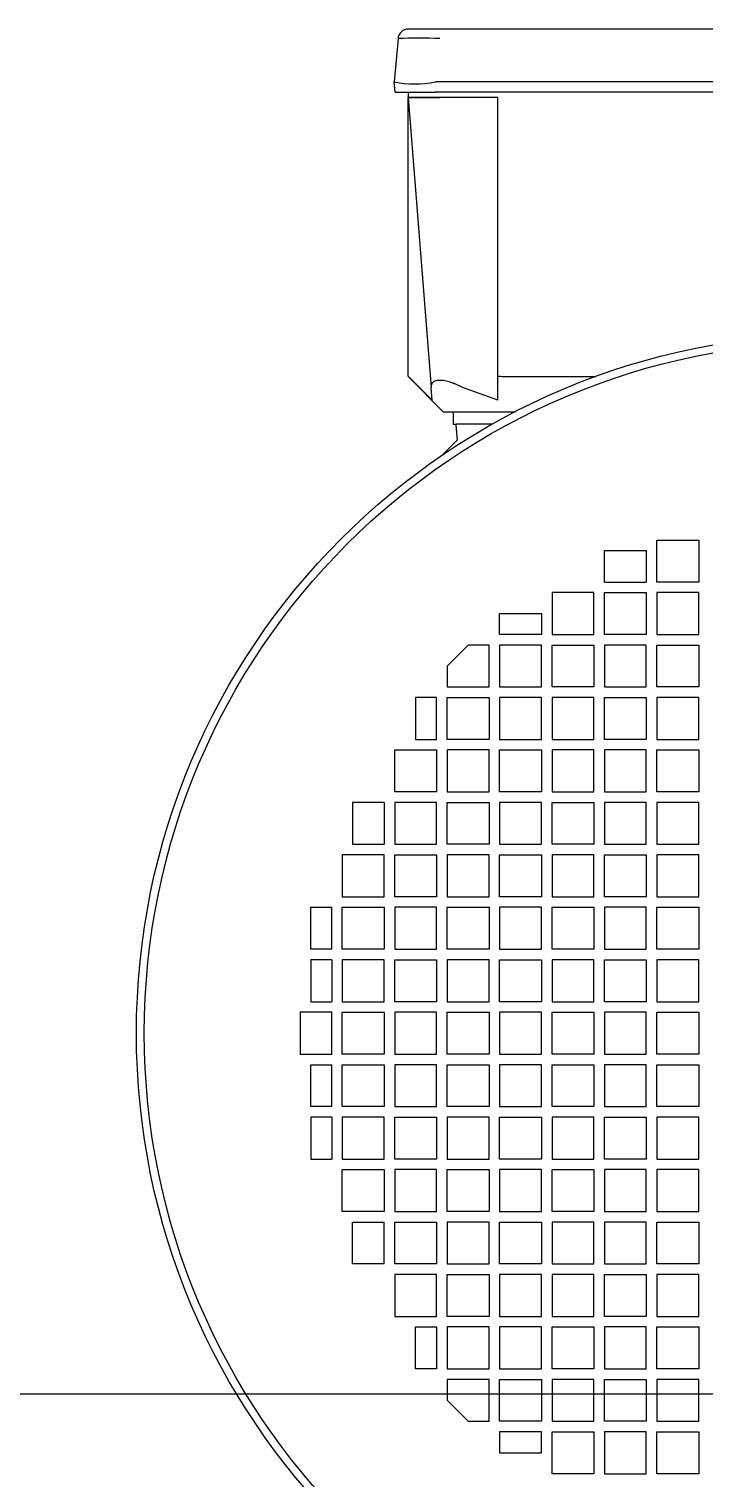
# Model space of a CAD drawing. Extents: x -1201378 to 2367219, y -619313 to 244905.
# Drawn here: x 1561120.6 to 1561259.9, y -75788.2 to -75489.2 of the extents above; entities that cross this region are included whole.
import ezdxf

# ---------------------------------------------------------------- set-up
doc = ezdxf.new("R2010")
doc.units = 0
doc.header["$LTSCALE"] = 1000
for name, color, linetype in [('A-LIN-V', 9, 'CONTINUOUS'), ('JVOG4900B6S8', 7, 'CONTINUOUS'), ('S-SB', 21, 'CONTINUOUS')]:
    doc.layers.add(name, color=color, linetype=linetype)

# ---------------------------------------------------------------- blocks, each defined once
blk = doc.blocks.new('20T')
at = {"layer": 'A-LIN-V', "color": 1}
blk.add_line((1604164.24, -75770.74), (1595746.06, -75770.74), dxfattribs=at)
at = {"layer": 'JVOG4900B6S8', "color": 1, "linetype": 'Continuous'}
for p, q in [((1598274.89, -75489.21), (1598268.39, -75489.21)), ((1598437.54, -75489.21), (1598274.89, -75489.21)), ((1598266.23, -75491.19), (1598265.45, -75500.08)), ((1598265.45, -75500.09), (1598265.45, -75500.08)), ((1598265.64, -75502.25), (1598265.45, -75500.09)), ((1598438.32, -75500.08), (1598274.11, -75500.08)), ((1598265.64, -75502.25), (1598273.92, -75502.25)), ((1598268.36, -75502.25), (1598268.36, -75503.34)), ((1598268.36, -75560.78), (1598268.36, -75503.34)), ((1598268.36, -75503.34), (1598273.07, -75563.16)), ((1598274.86, -75503.34), (1598268.36, -75503.34)), ((1598268.36, -75503.34), (1598274.88, -75503.34)), ((1598438.51, -75502.25), (1598273.92, -75502.25)), ((1598274.86, -75503.34), (1598274.88, -75503.34)), ((1598286.84, -75503.34), (1598274.88, -75503.34)), ((1598286.84, -75560.78), (1598286.84, -75503.34)), ((1598268.36, -75560.78), (1598268.36, -75560.86)), ((1598273.27, -75565.73), (1598268.36, -75560.78)), ((1598275.52, -75568.13), (1598268.36, -75560.86)), ((1598286.84, -75565.73), (1598286.84, -75560.78)), ((1598288.61, -75560.86), (1598307.06, -75560.86)), ((1598273.27, -75565.73), (1598273.07, -75563.16)), ((1598286.84, -75565.73), (1598279.57, -75563.16)), ((1598275.52, -75568.13), (1598288.61, -75568.13)), ((1598277.6, -75568.13), (1598277.6, -75570.73)), ((1598277.6, -75570.73), (1598278.29, -75570.73)), ((1598278.15, -75570.88), (1598278.43, -75574)), ((1598285.6, -75570.73), (1598278.29, -75570.73)), ((1598288.61, -75568.13), (1598290.44, -75568.13)), ((1598278.43, -75574), (1598275.32, -75577.12)), ((1598319.64, -75594.62), (1598328.28, -75594.62)), ((1598319.64, -75603.26), (1598319.64, -75594.62)), ((1598328.28, -75594.62), (1598328.28, -75603.26)), ((1598308.82, -75603.26), (1598308.82, -75596.74)), ((1598308.82, -75596.74), (1598317.46, -75596.74)), ((1598317.46, -75596.74), (1598317.46, -75603.26)), ((1598308.82, -75603.26), (1598317.46, -75603.26)), ((1598328.28, -75603.26), (1598319.64, -75603.26)), ((1598298.01, -75605.44), (1598298.01, -75614.08)), ((1598306.65, -75605.44), (1598298.01, -75605.44)), ((1598306.65, -75614.08), (1598306.65, -75605.44)), ((1598308.82, -75614.08), (1598308.82, -75605.44)), ((1598308.82, -75605.44), (1598317.46, -75605.44)), ((1598317.46, -75605.44), (1598317.46, -75614.08)), ((1598328.28, -75605.44), (1598319.64, -75605.44)), ((1598319.64, -75605.44), (1598319.64, -75614.08)), ((1598328.28, -75614.08), (1598328.28, -75605.44)), ((1598287.19, -75609.73), (1598295.83, -75609.73)), ((1598287.19, -75614.08), (1598287.19, -75609.73)), ((1598295.83, -75609.73), (1598295.83, -75614.08)), ((1598295.83, -75614.08), (1598287.19, -75614.08)), ((1598298.01, -75614.08), (1598306.65, -75614.08)), ((1598317.46, -75614.08), (1598308.82, -75614.08)), ((1598319.64, -75614.08), (1598328.28, -75614.08)), ((1598280.72, -75616.25), (1598276.37, -75620.6)), ((1598285.02, -75616.25), (1598280.72, -75616.25)), ((1598285.02, -75624.89), (1598285.02, -75616.25)), ((1598287.19, -75616.25), (1598287.19, -75624.89)), ((1598295.83, -75616.25), (1598287.19, -75616.25)), ((1598295.83, -75624.89), (1598295.83, -75616.25)), ((1598298.01, -75616.25), (1598306.65, -75616.25)), ((1598298.01, -75624.89), (1598298.01, -75616.25)), ((1598306.65, -75616.25), (1598306.65, -75624.89)), ((1598317.46, -75616.25), (1598308.82, -75616.25)), ((1598308.82, -75616.25), (1598308.82, -75624.89)), ((1598317.46, -75624.89), (1598317.46, -75616.25)), ((1598319.64, -75616.25), (1598328.28, -75616.25)), ((1598319.64, -75624.89), (1598319.64, -75616.25)), ((1598328.28, -75616.25), (1598328.28, -75624.89)), ((1598276.37, -75620.6), (1598276.37, -75624.89)), ((1598274.2, -75627.07), (1598269.85, -75627.07)), ((1598269.85, -75627.07), (1598269.85, -75635.71)), ((1598274.2, -75635.71), (1598274.2, -75627.07)), ((1598276.37, -75624.89), (1598285.02, -75624.89)), ((1598276.37, -75627.07), (1598285.02, -75627.07)), ((1598276.37, -75635.71), (1598276.37, -75627.07)), ((1598285.02, -75627.07), (1598285.02, -75635.71)), ((1598287.19, -75624.89), (1598295.83, -75624.89)), ((1598295.83, -75627.07), (1598287.19, -75627.07)), ((1598287.19, -75627.07), (1598287.19, -75635.71)), ((1598295.83, -75635.71), (1598295.83, -75627.07)), ((1598306.65, -75624.89), (1598298.01, -75624.89)), ((1598306.65, -75627.07), (1598298.01, -75627.07)), ((1598298.01, -75627.07), (1598298.01, -75635.71)), ((1598306.65, -75635.71), (1598306.65, -75627.07)), ((1598308.82, -75624.89), (1598317.46, -75624.89)), ((1598308.82, -75627.07), (1598317.46, -75627.07)), ((1598308.82, -75635.71), (1598308.82, -75627.07)), ((1598317.46, -75627.07), (1598317.46, -75635.71)), ((1598328.28, -75624.89), (1598319.64, -75624.89)), ((1598328.28, -75627.07), (1598319.64, -75627.07)), ((1598319.64, -75627.07), (1598319.64, -75635.71)), ((1598328.28, -75635.71), (1598328.28, -75627.07)), ((1598269.85, -75635.71), (1598274.2, -75635.71)), ((1598285.02, -75635.71), (1598276.37, -75635.71)), ((1598287.19, -75635.71), (1598295.83, -75635.71)), ((1598298.01, -75635.71), (1598306.65, -75635.71)), ((1598317.46, -75635.71), (1598308.82, -75635.71)), ((1598319.64, -75635.71), (1598328.28, -75635.71)), ((1598265.56, -75646.53), (1598265.56, -75637.88)), ((1598265.56, -75637.88), (1598274.2, -75637.88)), ((1598274.2, -75637.88), (1598274.2, -75646.53)), ((1598285.02, -75637.88), (1598276.37, -75637.88)), ((1598276.37, -75637.88), (1598276.37, -75646.53)), ((1598285.02, -75646.53), (1598285.02, -75637.88)), ((1598287.19, -75637.88), (1598295.83, -75637.88)), ((1598287.19, -75646.53), (1598287.19, -75637.88)), ((1598295.83, -75637.88), (1598295.83, -75646.53)), ((1598298.01, -75637.88), (1598298.01, -75646.53)), ((1598306.65, -75637.88), (1598298.01, -75637.88)), ((1598306.65, -75646.53), (1598306.65, -75637.88)), ((1598317.46, -75637.88), (1598308.82, -75637.88)), ((1598308.82, -75637.88), (1598308.82, -75646.53)), ((1598317.46, -75646.53), (1598317.46, -75637.88)), ((1598319.64, -75637.88), (1598328.28, -75637.88)), ((1598319.64, -75646.53), (1598319.64, -75637.88)), ((1598328.28, -75637.88), (1598328.28, -75646.53)), ((1598274.2, -75646.53), (1598265.56, -75646.53)), ((1598276.37, -75646.53), (1598285.02, -75646.53)), ((1598295.83, -75646.53), (1598287.19, -75646.53)), ((1598298.01, -75646.53), (1598306.65, -75646.53)), ((1598308.82, -75646.53), (1598317.46, -75646.53)), ((1598328.28, -75646.53), (1598319.64, -75646.53)), ((1598256.86, -75648.7), (1598256.86, -75657.34)), ((1598263.38, -75648.7), (1598256.86, -75648.7)), ((1598263.38, -75648.7), (1598263.38, -75657.34)), ((1598274.2, -75648.7), (1598265.56, -75648.7)), ((1598265.56, -75648.7), (1598265.56, -75657.34)), ((1598274.2, -75657.34), (1598274.2, -75648.7)), ((1598276.37, -75648.7), (1598285.02, -75648.7)), ((1598276.37, -75657.34), (1598276.37, -75648.7)), ((1598285.02, -75648.7), (1598285.02, -75657.34)), ((1598287.19, -75648.7), (1598287.19, -75657.34)), ((1598295.83, -75648.7), (1598287.19, -75648.7)), ((1598295.83, -75657.34), (1598295.83, -75648.7)), ((1598298.01, -75648.7), (1598306.65, -75648.7)), ((1598298.01, -75657.34), (1598298.01, -75648.7)), ((1598306.65, -75648.7), (1598306.65, -75657.34)), ((1598308.82, -75648.7), (1598308.82, -75657.34)), ((1598317.46, -75648.7), (1598308.82, -75648.7)), ((1598317.46, -75657.34), (1598317.46, -75648.7)), ((1598328.28, -75648.7), (1598319.64, -75648.7)), ((1598319.64, -75648.7), (1598319.64, -75657.34)), ((1598328.28, -75657.34), (1598328.28, -75648.7)), ((1598256.86, -75657.34), (1598263.38, -75657.34)), ((1598265.56, -75657.34), (1598274.2, -75657.34)), ((1598285.02, -75657.34), (1598276.37, -75657.34)), ((1598287.19, -75657.34), (1598295.83, -75657.34)), ((1598306.65, -75657.34), (1598298.01, -75657.34)), ((1598308.82, -75657.34), (1598317.46, -75657.34)), ((1598319.64, -75657.34), (1598328.28, -75657.34)), ((1598263.38, -75659.52), (1598254.74, -75659.52)), ((1598254.74, -75659.52), (1598254.74, -75668.16)), ((1598263.38, -75668.16), (1598263.38, -75659.52)), ((1598265.56, -75659.52), (1598274.2, -75659.52)), ((1598265.56, -75668.16), (1598265.56, -75659.52)), ((1598274.2, -75659.52), (1598274.2, -75668.16)), ((1598276.37, -75659.52), (1598276.37, -75668.16)), ((1598285.02, -75659.52), (1598276.37, -75659.52)), ((1598285.02, -75668.16), (1598285.02, -75659.52)), ((1598287.19, -75668.16), (1598287.19, -75659.52)), ((1598287.19, -75659.52), (1598295.83, -75659.52)), ((1598295.83, -75659.52), (1598295.83, -75668.16)), ((1598298.01, -75659.52), (1598298.01, -75668.16)), ((1598306.65, -75659.52), (1598298.01, -75659.52)), ((1598306.65, -75668.16), (1598306.65, -75659.52)), ((1598308.82, -75659.52), (1598317.46, -75659.52)), ((1598308.82, -75668.16), (1598308.82, -75659.52)), ((1598317.46, -75659.52), (1598317.46, -75668.16)), ((1598328.28, -75659.52), (1598319.64, -75659.52)), ((1598319.64, -75659.52), (1598319.64, -75668.16)), ((1598328.28, -75668.16), (1598328.28, -75659.52)), ((1598254.74, -75668.16), (1598263.38, -75668.16)), ((1598274.2, -75668.16), (1598265.56, -75668.16)), ((1598276.37, -75668.16), (1598285.02, -75668.16)), ((1598295.83, -75668.16), (1598287.19, -75668.16)), ((1598298.01, -75668.16), (1598306.65, -75668.16)), ((1598317.46, -75668.16), (1598308.82, -75668.16)), ((1598319.64, -75668.16), (1598328.28, -75668.16)), ((1598248.22, -75678.97), (1598248.22, -75670.33)), ((1598248.22, -75670.33), (1598252.57, -75670.33)), ((1598252.57, -75678.97), (1598252.57, -75670.33)), ((1598254.74, -75670.33), (1598263.38, -75670.33)), ((1598254.74, -75678.97), (1598254.74, -75670.33)), ((1598263.38, -75670.33), (1598263.38, -75678.97)), ((1598274.2, -75670.33), (1598265.56, -75670.33)), ((1598265.56, -75670.33), (1598265.56, -75678.97)), ((1598274.2, -75678.97), (1598274.2, -75670.33)), ((1598276.37, -75670.33), (1598285.02, -75670.33)), ((1598276.37, -75678.97), (1598276.37, -75670.33)), ((1598285.02, -75670.33), (1598285.02, -75678.97)), ((1598295.83, -75670.33), (1598287.19, -75670.33)), ((1598287.19, -75670.33), (1598287.19, -75678.97)), ((1598295.83, -75678.97), (1598295.83, -75670.33)), ((1598298.01, -75670.33), (1598306.65, -75670.33)), ((1598298.01, -75678.97), (1598298.01, -75670.33)), ((1598306.65, -75670.33), (1598306.65, -75678.97)), ((1598317.46, -75670.33), (1598308.82, -75670.33)), ((1598308.82, -75670.33), (1598308.82, -75678.97)), ((1598317.46, -75678.97), (1598317.46, -75670.33)), ((1598319.64, -75670.33), (1598328.28, -75670.33)), ((1598319.64, -75678.97), (1598319.64, -75670.33)), ((1598328.28, -75670.33), (1598328.28, -75678.97)), ((1598252.57, -75678.97), (1598248.22, -75678.97)), ((1598252.57, -75681.15), (1598248.22, -75681.15)), ((1598248.22, -75681.15), (1598248.22, -75689.79)), ((1598252.57, -75681.15), (1598252.57, -75689.79)), ((1598263.38, -75678.97), (1598254.74, -75678.97)), ((1598263.38, -75681.15), (1598254.74, -75681.15)), ((1598254.74, -75681.15), (1598254.74, -75689.79)), ((1598263.38, -75689.79), (1598263.38, -75681.15)), ((1598265.56, -75678.97), (1598274.2, -75678.97)), ((1598265.56, -75689.79), (1598265.56, -75681.15)), ((1598265.56, -75681.15), (1598274.2, -75681.15)), ((1598274.2, -75681.15), (1598274.2, -75689.79)), ((1598285.02, -75678.97), (1598276.37, -75678.97)), ((1598285.02, -75681.15), (1598276.37, -75681.15)), ((1598276.37, -75681.15), (1598276.37, -75689.79)), ((1598285.02, -75689.79), (1598285.02, -75681.15)), ((1598287.19, -75678.97), (1598295.83, -75678.97)), ((1598287.19, -75689.79), (1598287.19, -75681.15)), ((1598287.19, -75681.15), (1598295.83, -75681.15)), ((1598295.83, -75681.15), (1598295.83, -75689.79)), ((1598306.65, -75678.97), (1598298.01, -75678.97)), ((1598306.65, -75681.15), (1598298.01, -75681.15)), ((1598298.01, -75681.15), (1598298.01, -75689.79)), ((1598306.65, -75689.79), (1598306.65, -75681.15)), ((1598308.82, -75678.97), (1598317.46, -75678.97)), ((1598308.82, -75689.79), (1598308.82, -75681.15)), ((1598308.82, -75681.15), (1598317.46, -75681.15)), ((1598317.46, -75681.15), (1598317.46, -75689.79)), ((1598328.28, -75678.97), (1598319.64, -75678.97)), ((1598328.28, -75681.15), (1598319.64, -75681.15)), ((1598319.64, -75681.15), (1598319.64, -75689.79)), ((1598328.28, -75689.79), (1598328.28, -75681.15)), ((1598248.22, -75689.79), (1598252.57, -75689.79)), ((1598254.74, -75689.79), (1598263.38, -75689.79)), ((1598274.2, -75689.79), (1598265.56, -75689.79)), ((1598276.37, -75689.79), (1598285.02, -75689.79)), ((1598295.83, -75689.79), (1598287.19, -75689.79)), ((1598298.01, -75689.79), (1598306.65, -75689.79)), ((1598317.46, -75689.79), (1598308.82, -75689.79)), ((1598319.64, -75689.79), (1598328.28, -75689.79)), ((1598252.57, -75691.96), (1598246.05, -75691.96)), ((1598246.05, -75691.96), (1598246.05, -75700.6)), ((1598252.57, -75700.6), (1598252.57, -75691.96)), ((1598254.74, -75691.96), (1598263.38, -75691.96)), ((1598254.74, -75700.6), (1598254.74, -75691.96)), ((1598263.38, -75691.96), (1598263.38, -75700.6)), ((1598274.2, -75691.96), (1598265.56, -75691.96)), ((1598265.56, -75691.96), (1598265.56, -75700.6)), ((1598274.2, -75700.6), (1598274.2, -75691.96)), ((1598276.37, -75691.96), (1598285.02, -75691.96)), ((1598276.37, -75700.6), (1598276.37, -75691.96)), ((1598285.02, -75691.96), (1598285.02, -75700.6)), ((1598295.83, -75691.96), (1598287.19, -75691.96)), ((1598287.19, -75691.96), (1598287.19, -75700.6)), ((1598295.83, -75700.6), (1598295.83, -75691.96)), ((1598298.01, -75691.96), (1598306.65, -75691.96)), ((1598298.01, -75700.6), (1598298.01, -75691.96)), ((1598306.65, -75691.96), (1598306.65, -75700.6)), ((1598317.46, -75691.96), (1598308.82, -75691.96)), ((1598308.82, -75691.96), (1598308.82, -75700.6)), ((1598317.46, -75700.6), (1598317.46, -75691.96)), ((1598319.64, -75700.6), (1598319.64, -75691.96)), ((1598319.64, -75691.96), (1598328.28, -75691.96)), ((1598328.28, -75691.96), (1598328.28, -75700.6)), ((1598246.05, -75700.6), (1598252.57, -75700.6)), ((1598263.38, -75700.6), (1598254.74, -75700.6)), ((1598265.56, -75700.6), (1598274.2, -75700.6)), ((1598285.02, -75700.6), (1598276.37, -75700.6)), ((1598287.19, -75700.6), (1598295.83, -75700.6)), ((1598306.65, -75700.6), (1598298.01, -75700.6)), ((1598308.82, -75700.6), (1598317.46, -75700.6)), ((1598328.28, -75700.6), (1598319.64, -75700.6)), ((1598248.22, -75702.78), (1598252.57, -75702.78)), ((1598248.22, -75711.42), (1598248.22, -75702.78)), ((1598252.57, -75711.42), (1598252.57, -75702.78)), ((1598254.74, -75702.78), (1598263.38, -75702.78)), ((1598254.74, -75711.42), (1598254.74, -75702.78)), ((1598263.38, -75702.78), (1598263.38, -75711.42)), ((1598274.2, -75702.78), (1598265.56, -75702.78)), ((1598265.56, -75702.78), (1598265.56, -75711.42)), ((1598274.2, -75711.42), (1598274.2, -75702.78)), ((1598276.37, -75702.78), (1598285.02, -75702.78)), ((1598276.37, -75711.42), (1598276.37, -75702.78)), ((1598285.02, -75702.78), (1598285.02, -75711.42)), ((1598295.83, -75702.78), (1598287.19, -75702.78)), ((1598287.19, -75702.78), (1598287.19, -75711.42)), ((1598295.83, -75711.42), (1598295.83, -75702.78)), ((1598298.01, -75702.78), (1598306.65, -75702.78)), ((1598298.01, -75711.42), (1598298.01, -75702.78)), ((1598306.65, -75702.78), (1598306.65, -75711.42)), ((1598317.46, -75702.78), (1598308.82, -75702.78)), ((1598308.82, -75702.78), (1598308.82, -75711.42)), ((1598317.46, -75711.42), (1598317.46, -75702.78)), ((1598319.64, -75711.42), (1598319.64, -75702.78)), ((1598319.64, -75702.78), (1598328.28, -75702.78)), ((1598328.28, -75702.78), (1598328.28, -75711.42)), ((1598252.57, -75711.42), (1598248.22, -75711.42)), ((1598263.38, -75711.42), (1598254.74, -75711.42)), ((1598265.56, -75711.42), (1598274.2, -75711.42)), ((1598285.02, -75711.42), (1598276.37, -75711.42)), ((1598287.19, -75711.42), (1598295.83, -75711.42)), ((1598306.65, -75711.42), (1598298.01, -75711.42)), ((1598308.82, -75711.42), (1598317.46, -75711.42)), ((1598328.28, -75711.42), (1598319.64, -75711.42)), ((1598252.57, -75713.59), (1598248.22, -75713.59)), ((1598248.22, -75713.59), (1598248.22, -75722.24)), ((1598252.57, -75713.59), (1598252.57, -75722.24)), ((1598263.38, -75713.59), (1598254.74, -75713.59)), ((1598254.74, -75713.59), (1598254.74, -75722.24)), ((1598263.38, -75722.24), (1598263.38, -75713.59)), ((1598265.56, -75722.24), (1598265.56, -75713.59)), ((1598265.56, -75713.59), (1598274.2, -75713.59)), ((1598274.2, -75713.59), (1598274.2, -75722.24)), ((1598285.02, -75713.59), (1598276.37, -75713.59)), ((1598276.37, -75713.59), (1598276.37, -75722.24)), ((1598285.02, -75722.24), (1598285.02, -75713.59)), ((1598287.19, -75713.59), (1598295.83, -75713.59)), ((1598287.19, -75722.24), (1598287.19, -75713.59)), ((1598295.83, -75713.59), (1598295.83, -75722.24)), ((1598298.01, -75713.59), (1598298.01, -75722.24)), ((1598306.65, -75713.59), (1598298.01, -75713.59)), ((1598306.65, -75722.24), (1598306.65, -75713.59)), ((1598308.82, -75713.59), (1598317.46, -75713.59)), ((1598308.82, -75722.24), (1598308.82, -75713.59)), ((1598317.46, -75713.59), (1598317.46, -75722.24)), ((1598328.28, -75713.59), (1598319.64, -75713.59)), ((1598319.64, -75713.59), (1598319.64, -75722.24)), ((1598328.28, -75722.24), (1598328.28, -75713.59)), ((1598248.22, -75722.24), (1598252.57, -75722.24)), ((1598254.74, -75722.24), (1598263.38, -75722.24)), ((1598274.2, -75722.24), (1598265.56, -75722.24)), ((1598276.37, -75722.24), (1598285.02, -75722.24)), ((1598295.83, -75722.24), (1598287.19, -75722.24)), ((1598298.01, -75722.24), (1598306.65, -75722.24)), ((1598317.46, -75722.24), (1598308.82, -75722.24)), ((1598319.64, -75722.24), (1598328.28, -75722.24)), ((1598254.74, -75724.41), (1598263.38, -75724.41)), ((1598254.74, -75733.05), (1598254.74, -75724.41)), ((1598263.38, -75724.41), (1598263.38, -75733.05)), ((1598274.2, -75724.41), (1598265.56, -75724.41)), ((1598265.56, -75724.41), (1598265.56, -75733.05)), ((1598274.2, -75733.05), (1598274.2, -75724.41)), ((1598276.37, -75724.41), (1598285.02, -75724.41)), ((1598276.37, -75733.05), (1598276.37, -75724.41)), ((1598285.02, -75724.41), (1598285.02, -75733.05)), ((1598295.83, -75724.41), (1598287.19, -75724.41)), ((1598287.19, -75724.41), (1598287.19, -75733.05)), ((1598295.83, -75733.05), (1598295.83, -75724.41)), ((1598298.01, -75724.41), (1598306.65, -75724.41)), ((1598298.01, -75733.05), (1598298.01, -75724.41)), ((1598306.65, -75724.41), (1598306.65, -75733.05)), ((1598317.46, -75724.41), (1598308.82, -75724.41)), ((1598308.82, -75724.41), (1598308.82, -75733.05)), ((1598317.46, -75733.05), (1598317.46, -75724.41)), ((1598319.64, -75724.41), (1598319.64, -75733.05)), ((1598328.28, -75724.41), (1598319.64, -75724.41)), ((1598328.28, -75733.05), (1598328.28, -75724.41)), ((1598263.38, -75733.05), (1598254.74, -75733.05)), ((1598256.86, -75735.23), (1598263.38, -75735.23)), ((1598256.86, -75743.87), (1598256.86, -75735.23)), ((1598263.38, -75743.87), (1598263.38, -75735.23)), ((1598265.56, -75733.05), (1598274.2, -75733.05)), ((1598265.56, -75735.23), (1598274.2, -75735.23)), ((1598265.56, -75743.87), (1598265.56, -75735.23)), ((1598274.2, -75735.23), (1598274.2, -75743.87)), ((1598285.02, -75733.05), (1598276.37, -75733.05)), ((1598285.02, -75735.23), (1598276.37, -75735.23)), ((1598276.37, -75735.23), (1598276.37, -75743.87)), ((1598285.02, -75743.87), (1598285.02, -75735.23)), ((1598287.19, -75733.05), (1598295.83, -75733.05)), ((1598287.19, -75735.23), (1598295.83, -75735.23)), ((1598287.19, -75743.87), (1598287.19, -75735.23)), ((1598295.83, -75735.23), (1598295.83, -75743.87)), ((1598306.65, -75733.05), (1598298.01, -75733.05)), ((1598298.01, -75735.23), (1598298.01, -75743.87)), ((1598306.65, -75735.23), (1598298.01, -75735.23)), ((1598306.65, -75743.87), (1598306.65, -75735.23)), ((1598308.82, -75733.05), (1598317.46, -75733.05)), ((1598317.46, -75735.23), (1598308.82, -75735.23)), ((1598308.82, -75735.23), (1598308.82, -75743.87)), ((1598317.46, -75743.87), (1598317.46, -75735.23)), ((1598319.64, -75733.05), (1598328.28, -75733.05)), ((1598319.64, -75735.23), (1598328.28, -75735.23)), ((1598319.64, -75743.87), (1598319.64, -75735.23)), ((1598328.28, -75735.23), (1598328.28, -75743.87)), ((1598263.38, -75743.87), (1598256.86, -75743.87)), ((1598274.2, -75743.87), (1598265.56, -75743.87)), ((1598276.37, -75743.87), (1598285.02, -75743.87)), ((1598295.83, -75743.87), (1598287.19, -75743.87)), ((1598298.01, -75743.87), (1598306.65, -75743.87)), ((1598308.82, -75743.87), (1598317.46, -75743.87)), ((1598328.28, -75743.87), (1598319.64, -75743.87)), ((1598274.2, -75746.04), (1598265.56, -75746.04)), ((1598265.56, -75746.04), (1598265.56, -75754.68)), ((1598274.2, -75754.68), (1598274.2, -75746.04)), ((1598276.37, -75754.68), (1598276.37, -75746.04)), ((1598276.37, -75746.04), (1598285.02, -75746.04)), ((1598285.02, -75746.04), (1598285.02, -75754.68)), ((1598295.83, -75746.04), (1598287.19, -75746.04)), ((1598287.19, -75746.04), (1598287.19, -75754.68)), ((1598295.83, -75754.68), (1598295.83, -75746.04)), ((1598306.65, -75746.04), (1598298.01, -75746.04)), ((1598298.01, -75746.04), (1598298.01, -75754.68)), ((1598306.65, -75754.68), (1598306.65, -75746.04)), ((1598308.82, -75746.04), (1598317.46, -75746.04)), ((1598308.82, -75754.68), (1598308.82, -75746.04)), ((1598317.46, -75746.04), (1598317.46, -75754.68)), ((1598328.28, -75746.04), (1598319.64, -75746.04)), ((1598319.64, -75746.04), (1598319.64, -75754.68)), ((1598328.28, -75754.68), (1598328.28, -75746.04)), ((1598265.56, -75754.68), (1598274.2, -75754.68)), ((1598285.02, -75754.68), (1598276.37, -75754.68)), ((1598287.19, -75754.68), (1598295.83, -75754.68)), ((1598298.01, -75754.68), (1598306.65, -75754.68)), ((1598317.46, -75754.68), (1598308.82, -75754.68)), ((1598319.64, -75754.68), (1598328.28, -75754.68)), ((1598269.85, -75756.86), (1598274.2, -75756.86)), ((1598269.85, -75765.5), (1598269.85, -75756.86)), ((1598274.2, -75756.86), (1598274.2, -75765.5)), ((1598285.02, -75756.86), (1598276.37, -75756.86)), ((1598276.37, -75756.86), (1598276.37, -75765.5)), ((1598285.02, -75765.5), (1598285.02, -75756.86)), ((1598295.83, -75756.86), (1598287.19, -75756.86)), ((1598287.19, -75756.86), (1598287.19, -75765.5)), ((1598295.83, -75765.5), (1598295.83, -75756.86)), ((1598298.01, -75756.86), (1598306.65, -75756.86)), ((1598298.01, -75765.5), (1598298.01, -75756.86)), ((1598306.65, -75756.86), (1598306.65, -75765.5)), ((1598317.46, -75756.86), (1598308.82, -75756.86)), ((1598308.82, -75756.86), (1598308.82, -75765.5)), ((1598317.46, -75765.5), (1598317.46, -75756.86)), ((1598319.64, -75756.86), (1598328.28, -75756.86)), ((1598319.64, -75765.5), (1598319.64, -75756.86)), ((1598328.28, -75756.86), (1598328.28, -75765.5)), ((1598274.2, -75765.5), (1598269.85, -75765.5)), ((1598276.37, -75765.5), (1598285.02, -75765.5)), ((1598285.02, -75767.67), (1598276.37, -75767.67)), ((1598276.37, -75767.67), (1598276.37, -75771.97)), ((1598285.02, -75776.31), (1598285.02, -75767.67)), ((1598287.19, -75765.5), (1598295.83, -75765.5)), ((1598287.19, -75767.67), (1598295.83, -75767.67)), ((1598287.19, -75776.31), (1598287.19, -75767.67)), ((1598295.83, -75767.67), (1598295.83, -75776.31)), ((1598306.65, -75765.5), (1598298.01, -75765.5)), ((1598306.65, -75767.67), (1598298.01, -75767.67)), ((1598298.01, -75767.67), (1598298.01, -75776.31)), ((1598306.65, -75776.31), (1598306.65, -75767.67)), ((1598308.82, -75765.5), (1598317.46, -75765.5)), ((1598308.82, -75767.67), (1598317.46, -75767.67)), ((1598308.82, -75776.31), (1598308.82, -75767.67)), ((1598317.46, -75767.67), (1598317.46, -75776.31)), ((1598328.28, -75765.5), (1598319.64, -75765.5)), ((1598328.28, -75767.67), (1598319.64, -75767.67)), ((1598319.64, -75767.67), (1598319.64, -75776.31)), ((1598328.28, -75776.31), (1598328.28, -75767.67)), ((1598276.37, -75771.97), (1598280.72, -75776.31)), ((1598280.72, -75776.31), (1598285.02, -75776.31)), ((1598295.83, -75776.31), (1598287.19, -75776.31)), ((1598298.01, -75776.31), (1598306.65, -75776.31)), ((1598317.46, -75776.31), (1598308.82, -75776.31)), ((1598319.64, -75776.31), (1598328.28, -75776.31)), ((1598295.83, -75778.49), (1598287.19, -75778.49)), ((1598287.19, -75778.49), (1598287.19, -75782.84)), ((1598295.83, -75782.84), (1598295.83, -75778.49)), ((1598298.01, -75778.49), (1598306.65, -75778.49)), ((1598298.01, -75787.13), (1598298.01, -75778.49)), ((1598306.65, -75778.49), (1598306.65, -75787.13)), ((1598317.46, -75778.49), (1598308.82, -75778.49)), ((1598308.82, -75778.49), (1598308.82, -75787.13)), ((1598317.46, -75787.13), (1598317.46, -75778.49)), ((1598319.64, -75787.13), (1598319.64, -75778.49)), ((1598319.64, -75778.49), (1598328.28, -75778.49)), ((1598328.28, -75778.49), (1598328.28, -75787.13)), ((1598287.19, -75782.84), (1598295.83, -75782.84)), ((1598306.65, -75787.13), (1598298.01, -75787.13)), ((1598308.82, -75787.13), (1598317.46, -75787.13)), ((1598328.28, -75787.13), (1598319.64, -75787.13))]:
    blk.add_line(p, q, dxfattribs=at)
for radius in [144.14, 142.51]:
    blk.add_circle((1598356.4, -75696.28), radius, dxfattribs=at)
for centre, radius, start, end in [((1598270.56, -75574.31), 83.23, 87.0168, 92.9832), ((1598269.69, -75480.05), 20.48, 258.065, 281.9349), ((1598278.29, -75570.87), 0.136, 90, 185)]:
    blk.add_arc(centre, radius, start, end, dxfattribs=at)
at = {"layer": 'JVOG4900B6S8', "color": 1, "linetype": 'Continuous', "extrusion": (0, 0, -1)}
blk.add_ellipse((1598269.81, -75549.97), major_axis=(4.43, 49.88), ratio=0.173643, start_param=-0.037104, end_param=-0.015429, dxfattribs=at)
at = {"layer": 'JVOG4900B6S8', "color": 1, "linetype": 'Continuous'}
for points, knots in [([(1598268.39, -75489.21), (1598268.12, -75489.21), (1598267.86, -75489.26), (1598267.35, -75489.46), (1598267.12, -75489.6), (1598266.73, -75489.96), (1598266.56, -75490.18), (1598266.32, -75490.66), (1598266.25, -75490.93), (1598266.23, -75491.19)], [0, 0, 0, 0, 0.25, 0.25, 0.5, 0.5, 0.75, 0.75, 1, 1, 1, 1]), ([(1598279.57, -75563.16), (1598279.48, -75563.11), (1598279.31, -75563.02), (1598279.05, -75562.89), (1598278.8, -75562.76), (1598278.55, -75562.65), (1598278.3, -75562.53), (1598278.05, -75562.43), (1598277.81, -75562.33), (1598277.57, -75562.24), (1598277.34, -75562.16), (1598276.77, -75561.96), (1598275.89, -75561.73), (1598274.82, -75561.63), (1598273.97, -75561.73), (1598273.51, -75561.98), (1598273.28, -75562.24), (1598273.17, -75562.43), (1598273.09, -75562.64), (1598273.05, -75562.89), (1598273.06, -75563.07), (1598273.07, -75563.16)], [0, 0, 0, 0, 0.026889, 0.053327, 0.079326, 0.104899, 0.130059, 0.154819, 0.179193, 0.203198, 0.226848, 0.25016, 0.377028, 0.499166, 0.621807, 0.749182, 0.796258, 0.844759, 0.894809, 0.946521, 1, 1, 1, 1])]:
    blk.add_open_spline(points, degree=3, knots=knots, dxfattribs=at)
blk.add_open_spline([(1598286.84, -75560.78), (1598287.43, -75560.83), (1598288.02, -75560.86), (1598288.61, -75560.86)], degree=3, dxfattribs=at)

msp = doc.modelspace()

# ---------------------------------------------------------------- block references
at = {"layer": 'S-SB'}
msp.add_blockref('20T', (-37069.46, 0), dxfattribs=at)

doc.saveas('drawing.dxf')
